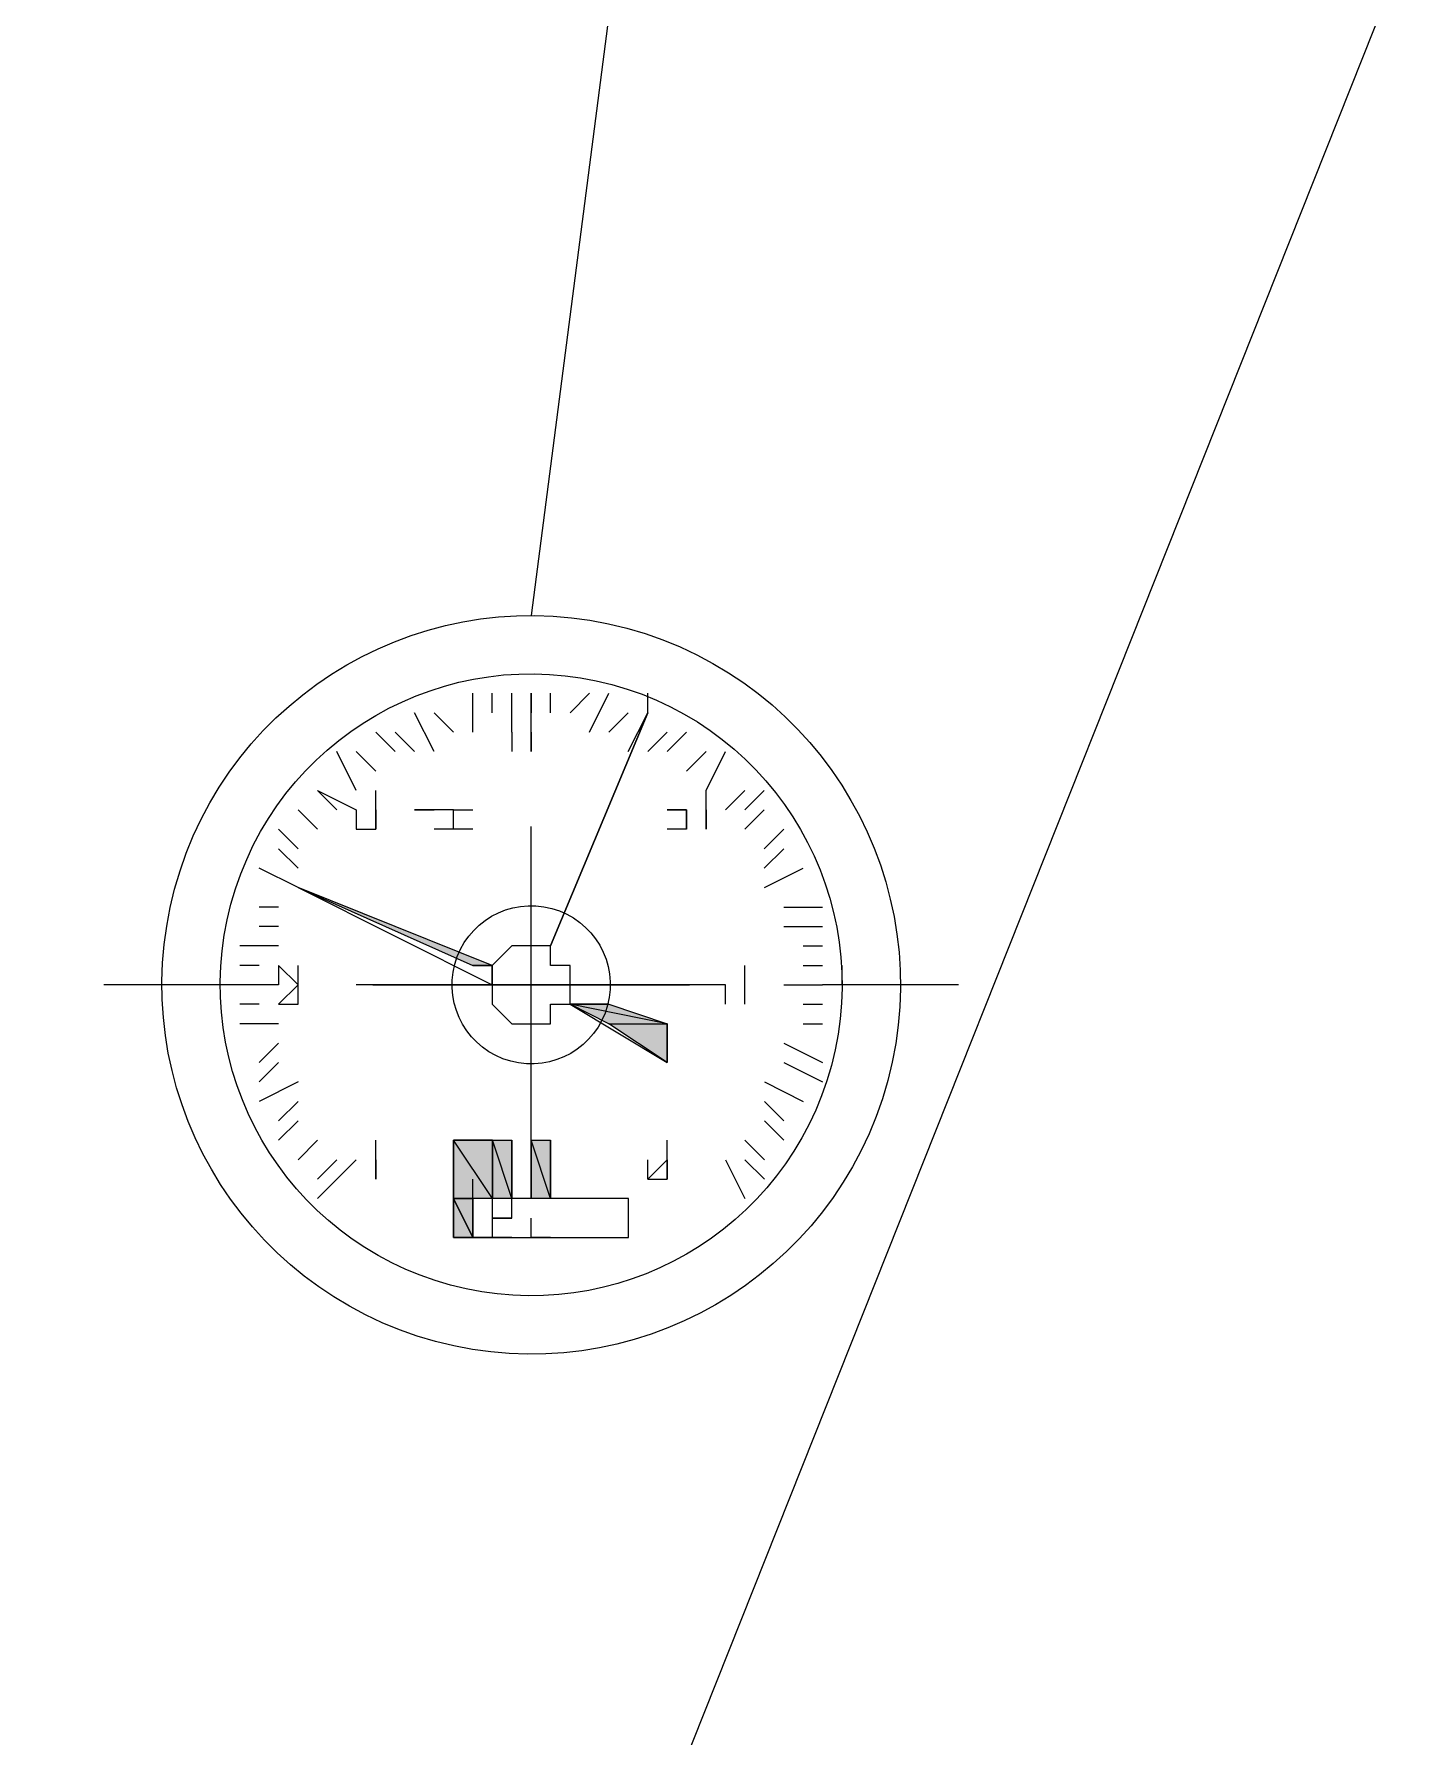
# Model space of a CAD drawing. Header units: millimetres. Extents: x -41310 to 13905, y 1865 to 89610.
# Drawn here: x 6127.9 to 6259.1, y 7212.7 to 7374.1 of the extents above; entities that cross this region are included whole.
import ezdxf

# ---------------------------------------------------------------- set-up
doc = ezdxf.new("R2010")
doc.units = ezdxf.units.MM
doc.linetypes.add('CENTER', pattern=[50.800000000000004, 31.75, -6.35, 6.35, -6.35])
for name, color, linetype in [('01', 7, 'Continuous'), ('3中心线层', 1, 'CENTER'), ('5尺寸标注层', 3, 'Continuous'), ('PDF_0', 7, 'Continuous')]:
    doc.layers.add(name, color=color, linetype=linetype)

msp = doc.modelspace()

# ---------------------------------------------------------------- linework, layer by layer
at = {"layer": '01', "extrusion": (-0.004685415688226653, -0.01745240643729064, 0.9998367168639969)}
msp.add_circle((4075.213091197523, 8637.383263592412), 7.5, dxfattribs=at)
at = {"layer": '3中心线层', "color": 1, "ltscale": 5, "extrusion": (-0.004685415688226653, -0.01745240643729064, 0.9998367168639969)}
for p, q in [((6175.036352283497, 7268.979995350208, 155.8192481192286), (6175.033898756444, 7298.975426204906, 156.3428145635432)), ((6160.035290219426, 7283.977710777557, 156.0107394002594), (6190.034960820485, 7283.977710777557, 156.1513232825124))]:
    msp.add_line(p, q, dxfattribs=at)
at = {"layer": '5尺寸标注层', "ltscale": 2, "extrusion": (-0.004685415688226654, -0.01745240643729067, 0.9998367168639969)}
for p, q in [((6394.247207291293, 7724.746691280606, 82.11997059212862), (6127.902861536966, 7055.31051289426, 151.8687164159718)), ((6227.460238546696, 7723.278112883594, 81.31274227834095), (6175.032355155521, 7318.972631823243, 156.6918636850276))]:
    msp.add_line(p, q, dxfattribs=at)
at = {"layer": 'PDF_0', "color": 7, "lineweight": 13, "true_color": 0xffffff, "extrusion": (-0.004685415688226653, -0.01745240643729064, 0.9998367168639969)}
for p, q in [((6169.506934907927, 7307.921557755812, 156.4730712330044), (6169.506633597587, 7311.60520715897, 156.5373688665159)), ((6171.348754158398, 7309.763393201487, 156.5138520414223), (6171.348603503227, 7311.605217902868, 156.5460008581746)), ((6173.190839195337, 7309.763393201487, 156.5224843850696), (6173.190688540167, 7311.605217902868, 156.5546332018218)), ((6175.032773576988, 7311.605217902868, 156.5632655454685), (6175.032924232159, 7309.763393201485, 156.5311167287163)), ((6175.033074887328, 7307.921568499839, 156.4989679119593), (6175.032773576988, 7311.605217902868, 156.5632655454685)), ((6176.875009269097, 7309.763393201488, 156.5397490723635), (6176.874858613928, 7311.605217902869, 156.5718978891158)), ((6178.717094305919, 7309.763393201486, 156.5483814160102), (6180.559028687717, 7311.605217902868, 156.5891625764099)), ((6180.559329998056, 7307.921568499838, 156.5248649429007), (6182.40111372451, 7311.605217902868, 156.5977949200565)), ((6186.085549584636, 7309.76338245746, 156.582911142584), (6186.085398929466, 7311.60520715897, 156.6150599593386)), ((6165.822858704101, 7306.079582638682, 156.4236548373069), (6163.980472356953, 7309.76323204171, 156.4793201271694)), ((6167.664793085753, 7307.921407340062, 156.4644359977058), (6165.822557393762, 7309.763232041712, 156.487952470816)), ((6173.191104981687, 7307.921557755811, 156.4903359202984), (6173.190954326517, 7309.763382457457, 156.5224847370553)), ((6175.03319001851, 7307.921557755812, 156.4989682639451), (6175.033039363339, 7309.76338245746, 156.531117080702)), ((6176.876932262186, 7287.661486038778, 156.1539636232847), (6186.085549584636, 7309.76338245746, 156.582911142584)), ((6186.085549584636, 7309.76338245746, 156.582911142584), (6176.876932262186, 7287.661486038778, 156.1539636232847)), ((6182.40141503485, 7307.921568499841, 156.5334972865473), (6184.243349416516, 7309.763393201487, 156.574278446951)), ((6184.243650726856, 7306.079743798196, 156.5099808134373), (6186.085434453324, 7309.763393201488, 156.5829107905977)), ((6162.13868863034, 7306.079582638682, 156.4063901500129), (6160.296452938363, 7307.921407340063, 156.4299066231185)), ((6163.980773667293, 7306.079582638682, 156.4150224936602), (6162.13853797517, 7307.921407340064, 156.4385389667651)), ((6173.191104981687, 7307.921557755811, 156.4903359202984), (6173.191255636857, 7306.079733054301, 156.4581871035439)), ((6175.033340673679, 7306.079733054299, 156.4668194471906), (6175.03319001851, 7307.921557755812, 156.4989682639451)), ((6175.03319001851, 7307.921557755812, 156.4989682639451), (6175.033340673679, 7306.079733054299, 156.4668194471906)), ((6175.03319001851, 7307.921557755812, 156.4989682639451), (6175.033340673679, 7306.079733054299, 156.4668194471906)), ((6175.033340673679, 7306.079733054299, 156.4668194471906), (6175.03319001851, 7307.921557755812, 156.4989682639451)), ((6186.085735763664, 7306.079743798198, 156.5186131570839), (6187.927670145447, 7307.92156849984, 156.5593943174881)), ((6187.927820800617, 7306.079743798197, 156.5272455007313), (6189.769755182255, 7307.921568499838, 156.5680266611347)), ((6158.45481986692, 7302.395933235526, 156.3248278292075), (6156.612433519772, 7306.079582638682, 156.3804931190722)), ((6160.296754248702, 7304.237757937039, 156.3656089896094), (6158.454518556579, 7306.079582638681, 156.3891254627189)), ((6189.770056492594, 7304.237919096686, 156.5037290276234), (6191.611990874247, 7306.079743798198, 156.5445101880246)), ((6191.612292184587, 7302.396094395173, 156.4802125545155), (6193.454075911186, 7306.079743798198, 156.5531425316719)), ((6156.612942270647, 7300.554258949627, 156.2840495604559), (6154.77070657851, 7302.396083651275, 156.3075660335654)), ((6154.77070657851, 7302.396083651275, 156.3075660335654), (6158.455027307455, 7300.554258949627, 156.2926819041025)), ((6160.29710158669, 7300.554407830497, 156.301316796091), (6160.296950931521, 7302.396232532013, 156.3334656128456)), ((6191.612557970937, 7300.554258949628, 156.4480640897466), (6191.612407315768, 7302.396083651274, 156.4802129065036)), ((6193.454527876695, 7300.554269693656, 156.4566960814081), (6195.296462258479, 7302.396094395174, 156.4974772418101)), ((6195.296612913648, 7300.554269693656, 156.4653284250555), (6197.138547295286, 7302.396094395173, 156.5061095854568)), ((6154.770997131132, 7298.71258312885, 156.2432709483928), (6152.928761439169, 7300.554407830497, 156.2667874215031)), ((6158.455027307455, 7300.554258949627, 156.2926819041025), (6158.455177962625, 7298.712434247985, 156.2605330873457)), ((6160.29725224186, 7298.712583128852, 156.2691679793342), (6160.29710158669, 7300.554407830497, 156.301316796091)), ((6160.297112344277, 7300.554258949627, 156.3013142477492), (6160.297262999447, 7298.712434247985, 156.2691654309924)), ((6160.297262999447, 7298.712434247985, 156.2691654309924), (6160.297112344277, 7300.554258949627, 156.3013142477492)), ((6160.297112344277, 7300.554258949627, 156.3013142477492), (6160.297262999447, 7298.712434247985, 156.2691654309924)), ((6165.823367454977, 7300.554258949629, 156.3272112786905), (6163.981282418038, 7300.554258949628, 156.3185789350433)), ((6163.981282418038, 7300.554258949628, 156.3185789350433), (6165.823367454977, 7300.554258949629, 156.3272112786905)), ((6167.665452491799, 7300.554258949627, 156.3358436223372), (6165.823367454977, 7300.554258949629, 156.3272112786905)), ((6165.823367454977, 7300.554258949629, 156.3272112786905), (6165.823367454977, 7300.554258949629, 156.3272112786905)), ((6167.665452491799, 7300.554258949627, 156.3358436223372), (6169.507537528607, 7300.554258949627, 156.3444759659839)), ((6167.665603146968, 7298.712434247985, 156.3036948055804), (6167.665452491799, 7300.554258949627, 156.3358436223372)), ((6189.770472934115, 7300.554258949628, 156.4394317460999), (6187.928387897307, 7300.554258949627, 156.4307994024533)), ((6187.928387897307, 7300.554258949627, 156.4307994024533), (6189.770472934115, 7300.554258949628, 156.4394317460999)), ((6189.770472934115, 7300.554258949628, 156.4394317460999), (6189.770623589286, 7298.712434247987, 156.4072829293431)), ((6189.770623589286, 7298.712434247987, 156.4072829293431), (6189.770472934115, 7300.554258949628, 156.4394317460999)), ((6189.770472934115, 7300.554258949628, 156.4394317460999), (6189.770472934115, 7300.554258949628, 156.4394317460999)), ((6191.612708626108, 7298.712434247986, 156.4159152729898), (6191.612557970937, 7300.554258949628, 156.4480640897466)), ((6191.612557970937, 7300.554258949628, 156.4480640897466), (6191.612708626108, 7298.712434247986, 156.4159152729898)), ((6195.296763568818, 7298.712444992014, 156.4331796082986), (6197.138697950456, 7300.554269693657, 156.4739607687021)), ((6152.929062749508, 7296.87075842734, 156.2024897879917), (6151.086827057502, 7298.712583128852, 156.2260062610994)), ((6158.455177962625, 7298.712434247985, 156.2605330873457), (6160.297262999447, 7298.712434247985, 156.2691654309924)), ((6167.665603146968, 7298.712434247985, 156.3036948055804), (6165.823518110146, 7298.712434247986, 156.2950624619337)), ((6169.507688183776, 7298.712434247986, 156.3123271492271), (6167.665603146968, 7298.712434247985, 156.3036948055804)), ((6189.770623589286, 7298.712434247987, 156.4072829293431), (6187.928538552477, 7298.712434247985, 156.3986505856964)), ((6189.770623589286, 7298.712434247987, 156.4072829293431), (6187.928538552477, 7298.712434247985, 156.3986505856964)), ((6197.138999260796, 7296.870620290372, 156.4096631351885), (6198.980933642448, 7298.712444992015, 156.450444295592)), ((6152.92916737703, 7295.028634429212, 156.170335531244), (6151.086931685024, 7296.870459130858, 156.1938520043541)), ((6197.139149915965, 7295.028795588991, 156.3775143184362), (6198.981084297618, 7296.87062029037, 156.4182954788351)), ((6152.9293180322, 7293.186809727564, 156.1381867144871), (6149.244997303241, 7295.028634429211, 156.1530708439499)), ((6197.139300571134, 7293.186970887342, 156.3453655016793), (6200.823319989726, 7295.028795588991, 156.3947790057302)), ((6171.350827806918, 7285.819661337132, 156.0959177755878), (6152.929374817566, 7293.186960143313, 156.1381896061391)), ((6152.929374817566, 7293.186960143313, 156.1381896061391), (6171.350978462087, 7283.977836635486, 156.0637689588309)), ((6151.087383650533, 7291.344985026184, 156.0974055540881), (6149.24529861358, 7291.344985026186, 156.0887732104407)), ((6198.981536263127, 7291.3451461857, 156.3218490285691), (6202.665706336888, 7291.3451461857, 156.3391137158631)), ((6151.087534305703, 7289.503160324541, 156.0652567373312), (6149.24544926875, 7289.503160324541, 156.0566243936839)), ((6198.981686918297, 7289.503321484188, 156.2897002118146), (6202.665856992058, 7289.503321484188, 156.3069648991086)), ((6151.087867621965, 7287.661486038776, 156.033111402105), (6147.403697548336, 7287.661486038777, 156.0158467148117)), ((6173.192739173798, 7287.661347901806, 156.1366964169237), (6171.35080479203, 7285.819523200292, 156.0959152565219)), ((6175.034824210619, 7287.661347901806, 156.1453287605704), (6173.192739173798, 7287.661347901806, 156.1366964169237)), ((6176.876909247559, 7287.661347901805, 156.1539611042177), (6175.034824210619, 7287.661347901806, 156.1453287605704)), ((6175.034824210619, 7287.661347901806, 156.1453287605704), (6175.034824210619, 7287.661347901806, 156.1453287605704)), ((6176.877059902728, 7285.819523200291, 156.1218122874631), (6176.876909247559, 7287.661347901805, 156.1539611042177)), ((6176.876932262186, 7287.661486038778, 156.1539636232847), (6176.876932262186, 7287.661486038778, 156.1539636232847)), ((6200.824117558655, 7287.661565851095, 156.266185857877), (6202.666202595622, 7287.661565851095, 156.2748182015245)), ((6149.245933240299, 7285.819661337129, 155.9923302417014), (6147.403848203506, 7285.819661337131, 155.9836978980548)), ((6152.930128093416, 7283.977836635486, 155.9774455223616), (6151.087892401409, 7285.81966133713, 156.0009619954717)), ((6151.087972218492, 7285.819741149446, 156.0009637626535), (6151.088122873662, 7283.977916448067, 155.9688149459012)), ((6152.930128093416, 7283.977836635486, 155.9774455223616), (6152.929977438246, 7285.81966133713, 156.0095943391185)), ((6171.35080479203, 7285.819523200292, 156.0959152565219), (6171.350955447198, 7283.977698498649, 156.063766439765)), ((6178.71914493955, 7285.819523200291, 156.1304446311098), (6176.877059902728, 7285.819523200291, 156.1218122874631)), ((6178.719295594719, 7283.977698498648, 156.098295814353), (6178.71914493955, 7285.819523200291, 156.1304446311098)), ((6178.719318609494, 7283.977836635488, 156.0982983334183), (6178.719167954323, 7285.81966133713, 156.1304471501752)), ((6195.298083941227, 7283.977836635489, 156.1759894262404), (6195.297933286057, 7285.819661337133, 156.2081382429972)), ((6200.824268213824, 7285.819741149448, 156.2340370411201), (6202.666353250792, 7285.819741149448, 156.2426693847676)), ((6204.508509125556, 7283.977836635487, 156.2191511444749), (6204.508358470386, 7285.819661337131, 156.2512999612318)), ((6151.088168932305, 7283.977836635487, 155.9688137685913), (6147.403998858676, 7283.977836635486, 155.9515490812979)), ((6152.930128093416, 7283.977836635486, 155.9774455223616), (6151.088193711749, 7282.136011933975, 155.9366643619603)), ((6152.930278748585, 7282.136011933973, 155.9452967056071), (6152.930128093416, 7283.977836635486, 155.9774455223616)), ((6171.350955447198, 7283.977698498649, 156.063766439765), (6171.351106102368, 7282.135873797135, 156.0316176230104)), ((6178.71944624989, 7282.135873797137, 156.0661469975984), (6178.719295594719, 7283.977698498648, 156.098295814353)), ((6193.456149559574, 7282.136011933974, 156.1352082658391), (6193.455998904405, 7283.977836635486, 156.1673570825936)), ((6193.456149559574, 7282.136011933974, 156.1352082658391), (6193.455998904405, 7283.977836635486, 156.1673570825936)), ((6195.298314413611, 7282.136091746424, 156.1438423766705), (6195.29816375844, 7283.977916448068, 156.1759911934273)), ((6198.982333832202, 7283.977916448069, 156.1932558807213), (6202.666503905963, 7283.97791644807, 156.2105205680153)), ((6198.982333832202, 7283.977916448069, 156.1932558807213), (6202.666503905963, 7283.97791644807, 156.2105205680153)), ((6149.246234550639, 7282.136011933974, 155.92803260819), (6147.404149513845, 7282.136011933974, 155.9194002645434)), ((6151.088193711749, 7282.136011933975, 155.9366643619603), (6152.930278748585, 7282.136011933973, 155.9452967056071)), ((6171.351106102368, 7282.135873797135, 156.0316176230104), (6173.193341794477, 7280.294049095619, 156.0081011499031)), ((6176.877511868238, 7280.29404909562, 156.0253658371971), (6176.877361213068, 7282.135873797134, 156.0575146539517)), ((6176.877361213068, 7282.135873797134, 156.0575146539517), (6178.71944624989, 7282.135873797137, 156.0661469975984)), ((6178.719469264664, 7282.136011933977, 156.0661495166638), (6187.930346414516, 7276.610537829304, 156.0128647846325)), ((6187.930045104176, 7280.294187232465, 156.0771624181439), (6178.719469264664, 7282.136011933977, 156.0661495166638)), ((6178.719469264664, 7282.136011933977, 156.0661495166638), (6178.719469264664, 7282.136011933977, 156.0661495166638)), ((6200.824569524164, 7282.136091746423, 156.169739407611), (6202.666654561132, 7282.136091746424, 156.1783717512585)), ((6151.088470242646, 7280.294187232463, 155.9045161350822), (6147.404300169015, 7280.294187232465, 155.8872514477889)), ((6173.193341794477, 7280.294049095619, 156.0081011499031), (6175.035426831299, 7280.29404909562, 156.0167334935498)), ((6175.035426831299, 7280.29404909562, 156.0167334935498), (6176.877511868238, 7280.29404909562, 156.0253658371971)), ((6187.930346414516, 7276.610537829304, 156.0128647846325), (6187.930045104176, 7280.294187232465, 156.0771624181439)), ((6200.824720179335, 7280.294267044782, 156.1375905908542), (6202.666805216301, 7280.29426704478, 156.1462229345016)), ((6151.088620897815, 7278.452362530815, 155.8723673183252), (6149.246686516148, 7276.610537829302, 155.8315861579239)), ((6198.982785797711, 7278.452442343266, 156.096809430453), (6202.667106526641, 7276.610617641754, 156.0819253009925)), ((6151.088496774481, 7276.610548573201, 155.8402174014465), (6149.246562392813, 7274.76872387169, 155.7994362410451)), ((6198.982707733019, 7276.610548573203, 156.0646583362665), (6202.667028461819, 7274.768723871692, 156.0497742068054)), ((6152.930732466471, 7274.76872387169, 155.8167009283386), (6149.246713047984, 7272.926899170173, 155.7672874242905)), ((6197.140773351222, 7274.768723871691, 156.0238771758646), (6200.825094080152, 7272.926899170174, 156.0089930464039)), ((6152.930883121642, 7272.926899170172, 155.784552111584), (6151.08894873999, 7271.08507446853, 155.7437709511804)), ((6197.140924006391, 7272.926899170173, 155.9917283591099), (6198.983159698529, 7271.08507446853, 155.9682118860005)), ((6152.931033776811, 7271.085074468529, 155.7524032948272), (6151.08909939516, 7269.243249767018, 155.7116221344259)), ((6197.141074661562, 7271.085074468532, 155.9595795423531), (6198.983310353698, 7269.243249767021, 155.936063069246)), ((6154.773567279132, 7269.243169954702, 155.7288868241679), (6152.931632897509, 7267.401345253057, 155.6881056637645)), ((6160.299813383515, 7267.401517156733, 155.7226372907725), (6160.299662728345, 7269.243341858243, 155.754786107527)), ((6171.352034800669, 7269.243249767019, 155.8065779145419), (6167.667864726893, 7269.243249767018, 155.7893132272479)), ((6167.6689158131, 7260.034046446744, 155.6285691459169), (6167.668162537251, 7269.243169954701, 155.7893132296966)), ((6171.352034800669, 7269.243249767019, 155.8065779145419), (6173.194119837462, 7269.243249767019, 155.8152102581886)), ((6171.35278457639, 7263.717695850031, 155.710131466724), (6171.352332610881, 7269.243169954701, 155.80657791699)), ((6171.35278457639, 7263.717695850031, 155.710131466724), (6171.352332610881, 7269.243169954701, 155.80657791699)), ((6173.194869613329, 7263.717695850031, 155.7187638103713), (6173.194417647819, 7269.243169954702, 155.8152102606373)), ((6175.036204874299, 7269.24324976702, 155.8238426018353), (6176.878289911223, 7269.243249767018, 155.8324749454825)), ((6175.036954650151, 7263.717695850029, 155.727396154018), (6175.036502684641, 7269.243169954702, 155.823842604284)), ((6176.879039686959, 7263.71769585003, 155.7360284976646), (6176.878587721449, 7269.243169954701, 155.8324749479306)), ((6187.931019858227, 7267.401517156733, 155.852122121763), (6187.930869203057, 7269.243341858246, 155.8842709385175)), ((6195.299438090151, 7269.243169954702, 155.9187983844), (6197.141673782127, 7267.401345253058, 155.8952819112898)), ((6156.615643309754, 7267.401517156733, 155.7053726034785), (6154.773708927956, 7265.559692455085, 155.6645914430742)), ((6158.457728346678, 7267.401517156733, 155.7140049471257), (6154.773859583126, 7263.717867753574, 155.6324426263196)), ((6160.299964038684, 7265.559692455086, 155.6904884740156), (6160.299813383515, 7267.401517156733, 155.7226372907725)), ((6160.299824137335, 7267.401414321477, 155.722635546151), (6160.299974792505, 7265.559589619962, 155.6904867293964)), ((6160.299824137335, 7267.401414321477, 155.722635546151), (6160.299974792505, 7265.559589619962, 155.6904867293964)), ((6186.089165308713, 7265.559589619961, 155.8113395404537), (6186.089014653544, 7267.401414321477, 155.8434883572083)), ((6187.931099690366, 7267.401414321477, 155.852120700855), (6186.089165308713, 7265.559589619961, 155.8113395404537)), ((6187.931170513397, 7265.559692455087, 155.8199733050061), (6187.931019858227, 7267.401517156733, 155.852122121763)), ((6187.931099690366, 7267.401414321477, 155.852120700855), (6187.931250345536, 7265.559589619963, 155.8199718841005)), ((6187.931099690366, 7267.401414321477, 155.852120700855), (6187.931250345536, 7265.559589619963, 155.8199718841005)), ((6193.457274968794, 7267.401517156735, 155.8780191527036), (6195.299661316088, 7263.717867753575, 155.8223538628395)), ((6195.299360005747, 7267.401517156733, 155.886651496351), (6197.141595697725, 7265.559692455085, 155.8631350232407)), ((6169.510401729342, 7263.717775662348, 155.7014991206291), (6169.510251074172, 7265.559600363988, 155.733647937386)), ((6175.036805742588, 7263.717764918318, 155.7273966618149), (6175.036655087417, 7265.559589619961, 155.7595454785717)), ((6186.089165308713, 7265.559589619961, 155.8113395404537), (6187.931250345536, 7265.559589619963, 155.8199718841005)), ((6169.510552384511, 7261.875950960703, 155.6693503038723), (6169.510401729342, 7263.717775662348, 155.7014991206291)), ((6184.247230926945, 7263.71776491832, 155.7705583800496), (6169.510550632004, 7263.71776491832, 155.7014996308742)), ((6169.510550632004, 7263.71776491832, 155.7014996308742), (6169.510851942344, 7260.034115515163, 155.6372019973628)), ((6171.352786324127, 7261.875940216805, 155.6779831577669), (6171.352635668957, 7263.71776491832, 155.7101319745215)), ((6173.194871360934, 7261.875940216805, 155.6866155014136), (6173.194720705765, 7263.717764918318, 155.7187643181682)), ((6173.194871360934, 7261.875940216805, 155.6866155014136), (6173.194720705765, 7263.717764918318, 155.7187643181682)), ((6184.247532237285, 7260.034115515164, 155.7062607465382), (6184.247230926945, 7263.71776491832, 155.7705583800496)), ((6184.247230926945, 7263.71776491832, 155.7705583800496), (6184.247230926945, 7263.71776491832, 155.7705583800496)), ((6169.510703039681, 7260.034126259324, 155.6372014871201), (6169.510552384511, 7261.875950960703, 155.6693503038723)), ((6171.352936979297, 7260.034115515163, 155.6458343410101), (6171.352786324127, 7261.875940216805, 155.6779831577669)), ((6171.352786324127, 7261.875940216805, 155.6779831577669), (6173.194871360934, 7261.875940216805, 155.6866155014136)), ((6173.194871360934, 7261.875940216805, 155.6866155014136), (6171.352786324127, 7261.875940216805, 155.6779831577669)), ((6171.352786324127, 7261.875940216805, 155.6779831577669), (6171.352786324127, 7261.875940216805, 155.6779831577669)), ((6184.247383334622, 7260.034126259325, 155.7062602362955), (6184.247232679452, 7261.875950960703, 155.7384090530477)), ((6171.352926225345, 7260.034218350551, 155.6458360856332), (6167.668756151585, 7260.034218350551, 155.6285713983392)), ((6169.510851942344, 7260.034115515163, 155.6372019973628), (6184.247532237285, 7260.034115515164, 155.7062607465382)), ((6171.352936979297, 7260.034115515163, 155.6458343410101), (6173.195022016104, 7260.034115515164, 155.6544666846568)), ((6175.037107052925, 7260.034115515164, 155.6630990283035), (6176.879192089734, 7260.034115515164, 155.6717313719501))]:
    msp.add_line(p, q, dxfattribs=at)
at = {"layer": 'PDF_0', "lineweight": 13, "extrusion": (-0.004685415688226653, -0.01745240643729064, 0.9998367168639969)}
for p, q in [((6152.929374817566, 7293.186960143313, 156.1381896061391), (6169.508742769965, 7285.81966133713, 156.0872854319404)), ((6171.350827806918, 7285.819661337132, 156.0959177755878), (6152.929374817566, 7293.186960143313, 156.1381896061391)), ((6152.929374817566, 7293.186960143313, 156.1381896061391), (6152.929374817566, 7293.186960143313, 156.1381896061391)), ((6152.929374817566, 7293.186960143313, 156.1381896061391), (6169.508742769965, 7285.81966133713, 156.0872854319404)), ((6171.350827806918, 7285.819661337132, 156.0959177755878), (6152.929374817566, 7293.186960143313, 156.1381896061391)), ((6152.929374817566, 7293.186960143313, 156.1381896061391), (6152.929374817566, 7293.186960143313, 156.1381896061391)), ((6169.508742769965, 7285.81966133713, 156.0872854319404), (6171.350827806918, 7285.819661337132, 156.0959177755878)), ((6171.350827806918, 7285.819661337132, 156.0959177755878), (6169.508742769965, 7285.81966133713, 156.0872854319404)), ((6169.508742769965, 7285.81966133713, 156.0872854319404), (6169.508742769965, 7285.81966133713, 156.0872854319404)), ((6171.350827806918, 7285.819661337132, 156.0959177755878), (6169.508742769965, 7285.81966133713, 156.0872854319404)), ((6169.508742769965, 7285.81966133713, 156.0872854319404), (6171.350827806918, 7285.819661337132, 156.0959177755878)), ((6171.350827806918, 7285.819661337132, 156.0959177755878), (6169.508742769965, 7285.81966133713, 156.0872854319404)), ((6171.350827806918, 7285.819661337132, 156.0959177755878), (6169.508742769965, 7285.81966133713, 156.0872854319404)), ((6171.350827806918, 7285.819661337132, 156.0959177755878), (6169.508742769965, 7285.81966133713, 156.0872854319404)), ((6171.350827806918, 7285.819661337132, 156.0959177755878), (6169.508742769965, 7285.81966133713, 156.0872854319404)), ((6169.508742769965, 7285.81966133713, 156.0872854319404), (6171.350827806918, 7285.819661337132, 156.0959177755878)), ((6169.508742769965, 7285.81966133713, 156.0872854319404), (6171.350827806918, 7285.819661337132, 156.0959177755878)), ((6171.350827806918, 7285.819661337132, 156.0959177755878), (6171.350978462087, 7283.977836635486, 156.0637689588309)), ((6171.350978462087, 7283.977836635486, 156.0637689588309), (6171.350827806918, 7285.819661337132, 156.0959177755878)), ((6171.350827806918, 7285.819661337132, 156.0959177755878), (6171.350978462087, 7283.977836635486, 156.0637689588309)), ((6171.350978462087, 7283.977836635486, 156.0637689588309), (6171.350827806918, 7285.819661337132, 156.0959177755878)), ((6178.719469264664, 7282.136011933977, 156.0661495166638), (6178.719318609494, 7283.977836635488, 156.0982983334183)), ((6178.719469264664, 7282.136011933977, 156.0661495166638), (6178.719318609494, 7283.977836635488, 156.0982983334183)), ((6178.719469264664, 7282.136011933977, 156.0661495166638), (6182.403639338423, 7282.136011933976, 156.0834142039578)), ((6187.930045104176, 7280.294187232465, 156.0771624181439), (6178.719469264664, 7282.136011933977, 156.0661495166638)), ((6178.719469264664, 7282.136011933977, 156.0661495166638), (6178.719469264664, 7282.136011933977, 156.0661495166638)), ((6187.930045104176, 7280.294187232465, 156.0771624181439), (6178.719469264664, 7282.136011933977, 156.0661495166638)), ((6178.719469264664, 7282.136011933977, 156.0661495166638), (6182.403639338423, 7282.136011933976, 156.0834142039578)), ((6187.930045104176, 7280.294187232465, 156.0771624181439), (6178.719469264664, 7282.136011933977, 156.0661495166638)), ((6182.403789993594, 7280.294187232464, 156.0512653872032), (6178.719469264664, 7282.136011933977, 156.0661495166638)), ((6187.930045104176, 7280.294187232465, 156.0771624181439), (6178.719469264664, 7282.136011933977, 156.0661495166638)), ((6182.403789993594, 7280.294187232464, 156.0512653872032), (6178.719469264664, 7282.136011933977, 156.0661495166638)), ((6182.403639338423, 7282.136011933976, 156.0834142039578), (6178.719469264664, 7282.136011933977, 156.0661495166638)), ((6178.719469264664, 7282.136011933977, 156.0661495166638), (6180.561554301486, 7282.136011933975, 156.0747818603105)), ((6182.403639338423, 7282.136011933976, 156.0834142039578), (6178.719469264664, 7282.136011933977, 156.0661495166638)), ((6178.719469264664, 7282.136011933977, 156.0661495166638), (6182.403639338423, 7282.136011933976, 156.0834142039578)), ((6178.719469264664, 7282.136011933977, 156.0661495166638), (6180.561554301486, 7282.136011933975, 156.0747818603105)), ((6182.403639338423, 7282.136011933976, 156.0834142039578), (6178.719469264664, 7282.136011933977, 156.0661495166638)), ((6178.719469264664, 7282.136011933977, 156.0661495166638), (6182.403639338423, 7282.136011933976, 156.0834142039578)), ((6178.719469264664, 7282.136011933977, 156.0661495166638), (6180.561554301486, 7282.136011933975, 156.0747818603105)), ((6180.561554301486, 7282.136011933975, 156.0747818603105), (6178.719469264664, 7282.136011933977, 156.0661495166638)), ((6178.719469264664, 7282.136011933977, 156.0661495166638), (6182.403639338423, 7282.136011933976, 156.0834142039578)), ((6178.719469264664, 7282.136011933977, 156.0661495166638), (6180.561554301486, 7282.136011933975, 156.0747818603105)), ((6180.561554301486, 7282.136011933975, 156.0747818603105), (6178.719469264664, 7282.136011933977, 156.0661495166638)), ((6178.719469264664, 7282.136011933977, 156.0661495166638), (6178.719469264664, 7282.136011933977, 156.0661495166638)), ((6180.561554301486, 7282.136011933975, 156.0747818603105), (6182.403639338423, 7282.136011933976, 156.0834142039578)), ((6180.561554301486, 7282.136011933975, 156.0747818603105), (6182.403639338423, 7282.136011933976, 156.0834142039578)), ((6182.403639338423, 7282.136011933976, 156.0834142039578), (6187.930045104176, 7280.294187232465, 156.0771624181439)), ((6182.403639338423, 7282.136011933976, 156.0834142039578), (6187.930045104176, 7280.294187232465, 156.0771624181439)), ((6182.403639338423, 7282.136011933976, 156.0834142039578), (6182.403639338423, 7282.136011933976, 156.0834142039578)), ((6182.403789993594, 7280.294187232464, 156.0512653872032), (6187.930045104176, 7280.294187232465, 156.0771624181439)), ((6182.403789993594, 7280.294187232464, 156.0512653872032), (6187.930045104176, 7280.294187232465, 156.0771624181439)), ((6187.930346414516, 7276.610537829304, 156.0128647846325), (6182.403789993594, 7280.294187232464, 156.0512653872032)), ((6182.403789993594, 7280.294187232464, 156.0512653872032), (6187.930045104176, 7280.294187232465, 156.0771624181439)), ((6182.403789993594, 7280.294187232464, 156.0512653872032), (6187.930045104176, 7280.294187232465, 156.0771624181439)), ((6187.930346414516, 7276.610537829304, 156.0128647846325), (6182.403789993594, 7280.294187232464, 156.0512653872032)), ((6187.930045104176, 7280.294187232465, 156.0771624181439), (6187.930346414516, 7276.610537829304, 156.0128647846325)), ((6187.930045104176, 7280.294187232465, 156.0771624181439), (6187.930346414516, 7276.610537829304, 156.0128647846325)), ((6171.352635668957, 7263.71776491832, 155.7101319745215), (6167.668013629687, 7269.243239022991, 155.7893137374936)), ((6167.668013629687, 7269.243239022991, 155.7893137374936), (6167.668465595196, 7263.717764918319, 155.6928672872275)), ((6171.352635668957, 7263.71776491832, 155.7101319745215), (6167.668013629687, 7269.243239022991, 155.7893137374936)), ((6167.668013629687, 7269.243239022991, 155.7893137374936), (6171.352183703447, 7269.24323902299, 155.8065784247875)), ((6171.352635668957, 7263.71776491832, 155.7101319745215), (6167.668013629687, 7269.243239022991, 155.7893137374936)), ((6167.668013629687, 7269.243239022991, 155.7893137374936), (6167.668465595196, 7263.717764918319, 155.6928672872275)), ((6171.352635668957, 7263.71776491832, 155.7101319745215), (6167.668013629687, 7269.243239022991, 155.7893137374936)), ((6167.668013629687, 7269.243239022991, 155.7893137374936), (6171.352183703447, 7269.24323902299, 155.8065784247875)), ((6171.352183703447, 7269.24323902299, 155.8065784247875), (6171.352635668957, 7263.71776491832, 155.7101319745215)), ((6173.194720705765, 7263.717764918318, 155.7187643181682), (6171.352183703447, 7269.24323902299, 155.8065784247875)), ((6171.352183703447, 7269.24323902299, 155.8065784247875), (6171.352635668957, 7263.71776491832, 155.7101319745215)), ((6171.352183703447, 7269.24323902299, 155.8065784247875), (6171.352635668957, 7263.71776491832, 155.7101319745215)), ((6173.194720705765, 7263.717764918318, 155.7187643181682), (6171.352183703447, 7269.24323902299, 155.8065784247875)), ((6171.352183703447, 7269.24323902299, 155.8065784247875), (6173.194268740255, 7269.243239022991, 155.8152107684342)), ((6173.194720705765, 7263.717764918318, 155.7187643181682), (6171.352183703447, 7269.24323902299, 155.8065784247875)), ((6171.352183703447, 7269.24323902299, 155.8065784247875), (6171.352635668957, 7263.71776491832, 155.7101319745215)), ((6173.194720705765, 7263.717764918318, 155.7187643181682), (6171.352183703447, 7269.24323902299, 155.8065784247875)), ((6171.352183703447, 7269.24323902299, 155.8065784247875), (6173.194268740255, 7269.243239022991, 155.8152107684342)), ((6173.194268740255, 7269.243239022991, 155.8152107684342), (6173.194720705765, 7263.717764918318, 155.7187643181682)), ((6173.194268740255, 7269.243239022991, 155.8152107684342), (6173.194720705765, 7263.717764918318, 155.7187643181682)), ((6175.036805742588, 7263.717764918318, 155.7273966618149), (6175.036353777077, 7269.243239022991, 155.8238431120809)), ((6175.036353777077, 7269.243239022991, 155.8238431120809), (6175.036805742588, 7263.717764918318, 155.7273966618149)), ((6175.036805742588, 7263.717764918318, 155.7273966618149), (6175.036353777077, 7269.243239022991, 155.8238431120809)), ((6175.036353777077, 7269.243239022991, 155.8238431120809), (6175.036805742588, 7263.717764918318, 155.7273966618149)), ((6176.878890779395, 7263.717764918319, 155.7360290054615), (6175.036353777077, 7269.243239022991, 155.8238431120809)), ((6175.036353777077, 7269.243239022991, 155.8238431120809), (6175.036805742588, 7263.717764918318, 155.7273966618149)), ((6175.036805742588, 7263.717764918318, 155.7273966618149), (6175.036353777077, 7269.243239022991, 155.8238431120809)), ((6175.036353777077, 7269.243239022991, 155.8238431120809), (6175.036805742588, 7263.717764918318, 155.7273966618149)), ((6175.036805742588, 7263.717764918318, 155.7273966618149), (6175.036353777077, 7269.243239022991, 155.8238431120809)), ((6175.036353777077, 7269.243239022991, 155.8238431120809), (6175.036805742588, 7263.717764918318, 155.7273966618149)), ((6176.878890779395, 7263.717764918319, 155.7360290054615), (6175.036353777077, 7269.243239022991, 155.8238431120809)), ((6175.036353777077, 7269.243239022991, 155.8238431120809), (6176.878438813885, 7269.243239022991, 155.8324754557275)), ((6176.878890779395, 7263.717764918319, 155.7360290054615), (6175.036353777077, 7269.243239022991, 155.8238431120809)), ((6175.036353777077, 7269.243239022991, 155.8238431120809), (6175.036805742588, 7263.717764918318, 155.7273966618149)), ((6176.878890779395, 7263.717764918319, 155.7360290054615), (6175.036353777077, 7269.243239022991, 155.8238431120809)), ((6175.036353777077, 7269.243239022991, 155.8238431120809), (6176.878438813885, 7269.243239022991, 155.8324754557275)), ((6176.878438813885, 7269.243239022991, 155.8324754557275), (6176.878890779395, 7263.717764918319, 155.7360290054615)), ((6176.878438813885, 7269.243239022991, 155.8324754557275), (6176.878890779395, 7263.717764918319, 155.7360290054615)), ((6169.510851942344, 7260.034115515163, 155.6372019973628), (6167.668465595196, 7263.717764918319, 155.6928672872275)), ((6167.668465595196, 7263.717764918319, 155.6928672872275), (6167.668766905537, 7260.034115515164, 155.6285696537161)), ((6169.510851942344, 7260.034115515163, 155.6372019973628), (6167.668465595196, 7263.717764918319, 155.6928672872275)), ((6167.668465595196, 7263.717764918319, 155.6928672872275), (6169.510550632004, 7263.71776491832, 155.7014996308742)), ((6169.510851942344, 7260.034115515163, 155.6372019973628), (6167.668465595196, 7263.717764918319, 155.6928672872275)), ((6167.668465595196, 7263.717764918319, 155.6928672872275), (6167.668766905537, 7260.034115515164, 155.6285696537161)), ((6167.668465595196, 7263.717764918319, 155.6928672872275), (6169.510550632004, 7263.71776491832, 155.7014996308742)), ((6167.668465595196, 7263.717764918319, 155.6928672872275), (6169.510851942344, 7260.034115515163, 155.6372019973628)), ((6171.352635668957, 7263.71776491832, 155.7101319745215), (6167.668465595196, 7263.717764918319, 155.6928672872275)), ((6171.352635668957, 7263.71776491832, 155.7101319745215), (6167.668465595196, 7263.717764918319, 155.6928672872275)), ((6169.510550632004, 7263.71776491832, 155.7014996308742), (6169.510851942344, 7260.034115515163, 155.6372019973628)), ((6169.510550632004, 7263.71776491832, 155.7014996308742), (6169.510851942344, 7260.034115515163, 155.6372019973628)), ((6173.194720705765, 7263.717764918318, 155.7187643181682), (6171.352635668957, 7263.71776491832, 155.7101319745215)), ((6173.194720705765, 7263.717764918318, 155.7187643181682), (6171.352635668957, 7263.71776491832, 155.7101319745215)), ((6175.036805742588, 7263.717764918318, 155.7273966618149), (6175.036805742588, 7263.717764918318, 155.7273966618149)), ((6176.878890779395, 7263.717764918319, 155.7360290054615), (6175.036805742588, 7263.717764918318, 155.7273966618149)), ((6176.878890779395, 7263.717764918319, 155.7360290054615), (6175.036805742588, 7263.717764918318, 155.7273966618149)), ((6167.668766905537, 7260.034115515164, 155.6285696537161), (6167.668616250367, 7261.875940216807, 155.660718470473)), ((6167.668766905537, 7260.034115515164, 155.6285696537161), (6167.668616250367, 7261.875940216807, 155.660718470473)), ((6171.352936979297, 7260.034115515163, 155.6458343410101), (6171.352786324127, 7261.875940216805, 155.6779831577669)), ((6175.037107052925, 7260.034115515164, 155.6630990283035), (6175.036956397757, 7261.875940216804, 155.6952478450603)), ((6175.037107052925, 7260.034115515164, 155.6630990283035), (6175.036956397757, 7261.875940216804, 155.6952478450603)), ((6175.037107052925, 7260.034115515164, 155.6630990283035), (6175.036956397757, 7261.875940216804, 155.6952478450603)), ((6171.352936979297, 7260.034115515163, 155.6458343410101), (6167.668766905537, 7260.034115515164, 155.6285696537161)), ((6167.668766905537, 7260.034115515164, 155.6285696537161), (6171.352936979297, 7260.034115515163, 155.6458343410101)), ((6171.352936979297, 7260.034115515163, 155.6458343410101), (6167.668766905537, 7260.034115515164, 155.6285696537161)), ((6167.668766905537, 7260.034115515164, 155.6285696537161), (6171.352936979297, 7260.034115515163, 155.6458343410101)), ((6171.352936979297, 7260.034115515163, 155.6458343410101), (6167.668766905537, 7260.034115515164, 155.6285696537161)), ((6167.668766905537, 7260.034115515164, 155.6285696537161), (6171.352936979297, 7260.034115515163, 155.6458343410101)), ((6171.352936979297, 7260.034115515163, 155.6458343410101), (6167.668766905537, 7260.034115515164, 155.6285696537161)), ((6167.668766905537, 7260.034115515164, 155.6285696537161), (6171.352936979297, 7260.034115515163, 155.6458343410101)), ((6169.510851942344, 7260.034115515163, 155.6372019973628), (6167.668766905537, 7260.034115515164, 155.6285696537161)), ((6169.510851942344, 7260.034115515163, 155.6372019973628), (6167.668766905537, 7260.034115515164, 155.6285696537161)), ((6171.352936979297, 7260.034115515163, 155.6458343410101), (6171.352936979297, 7260.034115515163, 155.6458343410101)), ((6171.352936979297, 7260.034115515163, 155.6458343410101), (6171.352936979297, 7260.034115515163, 155.6458343410101)), ((6173.195022016104, 7260.034115515164, 155.6544666846568), (6171.352936979297, 7260.034115515163, 155.6458343410101)), ((6171.352936979297, 7260.034115515163, 155.6458343410101), (6173.195022016104, 7260.034115515164, 155.6544666846568)), ((6173.195022016104, 7260.034115515164, 155.6544666846568), (6171.352936979297, 7260.034115515163, 155.6458343410101)), ((6171.352936979297, 7260.034115515163, 155.6458343410101), (6173.195022016104, 7260.034115515164, 155.6544666846568)), ((6173.195022016104, 7260.034115515164, 155.6544666846568), (6171.352936979297, 7260.034115515163, 155.6458343410101)), ((6171.352936979297, 7260.034115515163, 155.6458343410101), (6173.195022016104, 7260.034115515164, 155.6544666846568)), ((6173.195022016104, 7260.034115515164, 155.6544666846568), (6171.352936979297, 7260.034115515163, 155.6458343410101)), ((6171.352936979297, 7260.034115515163, 155.6458343410101), (6173.195022016104, 7260.034115515164, 155.6544666846568)), ((6173.195022016104, 7260.034115515164, 155.6544666846568), (6173.195022016104, 7260.034115515164, 155.6544666846568)), ((6173.195022016104, 7260.034115515164, 155.6544666846568), (6173.195022016104, 7260.034115515164, 155.6544666846568)), ((6176.879192089734, 7260.034115515164, 155.6717313719501), (6175.037107052925, 7260.034115515164, 155.6630990283035)), ((6175.037107052925, 7260.034115515164, 155.6630990283035), (6176.879192089734, 7260.034115515164, 155.6717313719501)), ((6176.879192089734, 7260.034115515164, 155.6717313719501), (6175.037107052925, 7260.034115515164, 155.6630990283035)), ((6175.037107052925, 7260.034115515164, 155.6630990283035), (6176.879192089734, 7260.034115515164, 155.6717313719501)), ((6176.879192089734, 7260.034115515164, 155.6717313719501), (6175.037107052925, 7260.034115515164, 155.6630990283035)), ((6175.037107052925, 7260.034115515164, 155.6630990283035), (6176.879192089734, 7260.034115515164, 155.6717313719501)), ((6176.879192089734, 7260.034115515164, 155.6717313719501), (6175.037107052925, 7260.034115515164, 155.6630990283035)), ((6175.037107052925, 7260.034115515164, 155.6630990283035), (6176.879192089734, 7260.034115515164, 155.6717313719501)), ((6176.879192089734, 7260.034115515164, 155.6717313719501), (6176.879192089734, 7260.034115515164, 155.6717313719501)), ((6176.879192089734, 7260.034115515164, 155.6717313719501), (6176.879192089734, 7260.034115515164, 155.6717313719501))]:
    msp.add_line(p, q, dxfattribs=at)
at = {"layer": 'PDF_0', "color": 7, "lineweight": 9, "true_color": 0xffffff, "extrusion": (-0.004685415688226653, -0.01745240643729064, 0.9998367168639969)}
for p, q in [((6147.403872982819, 7283.977836635487, 155.9515484914209), (6134.509277724699, 7283.977836635486, 155.8911220858922)), ((6193.455998904405, 7283.977836635486, 156.1673570825936), (6158.456383203984, 7283.977836635487, 156.0033425533023)), ((6215.561019346866, 7283.977836635487, 156.270945206357), (6202.666424088763, 7283.977836635488, 156.2105188008284))]:
    msp.add_line(p, q, dxfattribs=at)
at = {"layer": 'PDF_0', "color": 7, "lineweight": 13, "true_color": 0xffffff, "extrusion": (-0.004685415688226653, -0.01745240643729064, 0.9998367168639969)}
for centre, radius in [((4075.213091197521, 8637.383263592412), 34.99999999920857), ((4075.21303188236, 8637.383484495607), 29.47368420985942)]:
    msp.add_circle(centre, radius, dxfattribs=at)
at = {"layer": 'PDF_0', "lineweight": 25, "extrusion": (-0.004685415688226653, -0.01745240643729064, 0.9998367168639969)}
msp.add_circle((4075.213114865475, 8637.383530619523), 34.99999999920857, dxfattribs=at)
at = {"layer": 'PDF_0', "color": 7, "lineweight": 13, "true_color": 0xffffff, "extrusion": (-0.004685415688226653, -0.01745240643729064, 0.9998367168639969)}
for points in [[(4051.475512605974, 8640.54635032443), (4069.39811527076, 8637.729359313476), (4071.177201745359, 8638.20706541206)], [(4079.248959840489, 8636.559716857231), (4081.028046314962, 8637.037422955773), (4082.80713278954, 8637.515129054362)], [(4079.248959840489, 8636.559716857231), (4083.284838888092, 8635.736042579889), (4088.622098311619, 8637.169160875572)], [(4079.248959840489, 8636.559716857231), (4082.80713278954, 8637.515129054362), (4088.622098311619, 8637.169160875572)], [(4083.284838888092, 8635.736042579889), (4088.622098311619, 8637.169160875572), (4089.577510508751, 8633.610987926513)], [(4071.918383683371, 8621.239874944218), (4073.351501979048, 8615.902615520701), (4076.909674928106, 8616.858027717823)], [(4071.918383683371, 8621.239874944218), (4075.476556632426, 8622.195287141349), (4076.909674928106, 8616.858027717823)], [(4075.476556632426, 8622.195287141349), (4076.909674928106, 8616.858027717823), (4078.688761402565, 8617.33573381637)], [(4075.476556632426, 8622.195287141349), (4077.255643106883, 8622.672993239892), (4078.688761402565, 8617.33573381637)], [(4079.034729581355, 8623.150699338454), (4080.467847877039, 8617.813439914926), (4082.246934351495, 8618.291146013464)], [(4079.034729581355, 8623.150699338454), (4080.813816055817, 8623.628405436999), (4082.246934351495, 8618.291146013464)], [(4073.351501979048, 8615.902615520701), (4074.306914176178, 8612.34444257164), (4076.086000650636, 8612.822148670182)], [(4073.351501979048, 8615.902615520701), (4075.130588453509, 8616.38032161924), (4076.086000650636, 8612.822148670182)]]:
    msp.add_solid(points, dxfattribs=at)

doc.saveas('drawing.dxf')
